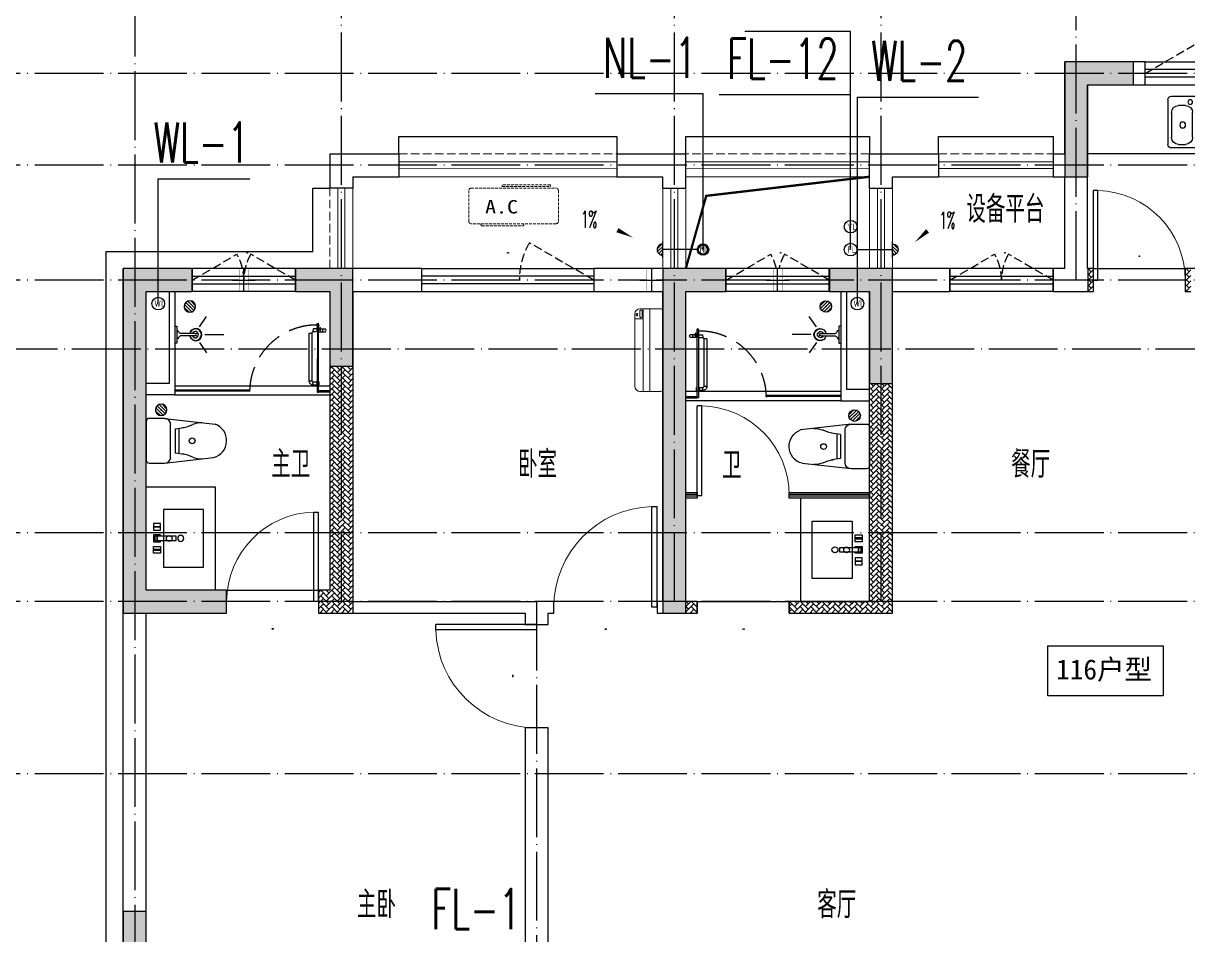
# Model space of a CAD drawing. Extents: x 27938 to 1507990, y 110129 to 923079.
# Drawn here: x 826946 to 837088, y 367223 to 375160 of the extents above; entities that cross this region are included whole.
import ezdxf

# ---------------------------------------------------------------- set-up
doc = ezdxf.new("R2010")
doc.units = 0
doc.header["$LTSCALE"] = 1000
doc.header["$MEASUREMENT"] = 0
doc.linetypes.add('DASH', pattern=[0.35, 0.25, -0.1])
doc.linetypes.add('DOTE', pattern=[2.42, 2, -0.2, 0.02, -0.2])
for name, color, linetype in [('AH-FURNITURE', 1, 'Continuous'), ('COLUMN', 9, 'Continuous'), ('CURTWALL', 4, 'Continuous'), ('DIM_凝结', 150, 'Continuous'), ('DIM_废水', 31, 'Continuous'), ('DIM_污水', 2, 'Continuous'), ('DIM_雨水', 4, 'Continuous'), ('DOTE', 1, 'Continuous'), ('EQUIP_污水', 7, 'Continuous'), ('IP-bath&kitchen-JOHNSON', 4, 'Continuous'), ('LVTRY', 6, 'Continuous'), ('P-bath&kitchen-JOHNSON', 4, 'Continuous'), ('PUB_HATCH', 8, 'Continuous'), ('PUB_TEXT', 4, 'Continuous'), ('VPIPE-中水', 122, 'Continuous'), ('VPIPE-凝结', 150, 'N'), ('VPIPE-废水', 31, 'Continuous'), ('VPIPE-污水', 2, 'W'), ('VPIPE-雨水', 4, 'Y'), ('WALL', 9, 'Continuous'), ('WINDOW', 4, 'Continuous'), ('WINDOW_TEXT', 7, 'Continuous'), ('保温', 6, 'Continuous'), ('建筑-排气道', 9, 'Continuous'), ('机电标识类', 1, 'Continuous'), ('看线', 251, 'Continuous')]:
    doc.layers.add(name, color=color, linetype=linetype)
for name, color, linetype, lineweight in [('平面-排水沟', 86, 'Continuous', 15), ('平面-栏杆', 135, 'Continuous', 15), ('平面-看线', 45, 'Continuous', 15), ('平面-空调室内机', 176, 'Continuous', 9), ('平面-空调预留孔', 173, 'Continuous', 15), ('空调', 76, 'Continuous', 13), ('立面-洞口示意', 152, 'Continuous', 13)]:
    doc.layers.add(name, color=color, linetype=linetype, lineweight=lineweight)
doc.styles.add('_TCH_DIM', font='SIMPLEX.shx', dxfattribs={"width": 0.7, "bigfont": 'GBCBIG.shx'})
doc.styles.add('_TCH_WINDOW', font='SIMPLEX.shx', dxfattribs={"width": 0.7, "height": 3.5, "bigfont": 'GBCBIG.shx'})
doc.styles.add('_TWT_SERIAL', font='SIMPLEX', dxfattribs={"width": 0.8, "height": 3.5, "bigfont": 'HZTXT'})
doc.styles.add('DIM_FONT', font='SIMPLEX.shx', dxfattribs={"width": 0.56})
doc.styles.get("Standard").update_dxf_attribs({"font": 'gbenor.shx', "bigfont": 'gbcbig.shx'})
doc.styles.add('黑体', font='simhei.ttf')
doc.linetypes.add('N', pattern='A,3,-0.2,["N",Standard,S=0.25,R=0,X=-0.1,Y=-0.115],-0.2', length=3.4)
doc.linetypes.add('W', pattern='A,3,-0.2,["W",Standard,S=0.25,R=0,X=-0.1,Y=-0.115],-0.2', length=3.4)
doc.linetypes.add('Y', pattern='A,3,-0.2,["Y",Standard,S=0.25,R=0,X=-0.1,Y=-0.115],-0.2', length=3.4)
pattern_1 = [(45, (0, 0), (0, 47.4157523), [100.584, -33.528]), (135, (23.708, 23.708), (3e-15, 47.4157523), [100.584, -33.528])]
pattern_2 = [(45, (407300, 0), (0, 47.4157523), [100.584, -33.528]), (135, (407323.708, 23.708), (3e-15, 47.4157523), [100.584, -33.528])]

# ---------------------------------------------------------------- blocks, each defined once
blk = doc.blocks.new('GDGDGDSDA')
at = {"layer": 'DOTE', "color": 0, "linetype": 'DOTE', "ltscale": 0.3}
for p, q in [((419335, 376108), (419335, 359558)), ((421135, 367858), (421135, 376108)), ((424035, 367858), (424035, 376108)), ((425835, 367858), (425835, 376108)), ((427535, 370658), (427535, 376108)), ((471335, 372458), (417335, 372458)), ((471335, 371658), (417335, 371658)), ((471335, 370658), (417335, 370658)), ((417335, 370059), (471335, 370059)), ((471335, 368458), (417335, 368458)), ((471335, 367858), (417335, 367858)), ((422835, 367858), (422835, 359558)), ((471335, 366358), (417335, 366358))]:
    blk.add_line(p, q, dxfattribs=at)
blk = doc.blocks.new('rrrrrrrrrrrra')
at = {"color": 0}
for p, q in [((-112, 459), (-112, 324)), ((253, 484), (-87, 484)), ((278, 324), (278, 459)), ((-112, 324), (-64, -103)), ((278, 324), (228, -116)), ((-59, 271), (224, 271)), ((-21, 232), (-34, 154)), ((186, 232), (-21, 232)), ((186, 232), (199, 154)), ((191, 200), (-26, 200))]:
    blk.add_line(p, q, dxfattribs=at)
for centre, radius, start, end in [((-87, 459), 25, 90, 180), ((253, 459), 25, 0, 90), ((-59, 324), 53.3, 180, 270), ((224, 324), 53.3, 270, 0), ((-323, 210), 294, 333.5369, 351.4828), ((488, 210), 294, 188.5172, 206.4631), ((149, -3), 224, 158.5202, 180), ((16, -3), 224, 0, 21.4798), ((84, -64), 153, 195.0773, 340.1181)]:
    blk.add_arc(centre, radius, start, end, dxfattribs=at)
blk = doc.blocks.new('A$C1E0F638F')
at = {"color": 0}
for points in [[(500, 435), (500, 85), (0, 85), (0, 435)], [(270, 30), (230, 30), (230, 195), (270, 195)], [(120, 0), (180, 0), (180, 60), (120, 60)], [(147, 55), (153, 55), (153, 5), (147, 5)], [(230, 30), (270, 30), (270, 10), (230, 10)], [(380, 0), (320, 0), (320, 60), (380, 60)], [(353, 55), (347, 55), (347, 5), (353, 5)]]:
    blk.add_lwpolyline(points, close=True, dxfattribs=at)
blk.add_lwpolyline([(270, 60), (280, 60), (280, 0), (220, 0), (220, 60), (230, 60)], dxfattribs=at)
blk.add_circle((250, 236), 26, dxfattribs=at)
blk = doc.blocks.new('$lvtry$00000171')
at = {"color": 0}
for p, q in [((-74, 11), (-11, 74)), ((-70, -27), (27, 70)), ((-53, -53), (53, 53)), ((-27, -70), (70, 27)), ((11, -74), (74, -11))]:
    blk.add_line(p, q, dxfattribs=at)
blk.add_circle((0, 0), 75, dxfattribs=at)
blk.add_point((0, 0), dxfattribs=at)
blk = doc.blocks.new('135')
blk.add_hatch(color=0).paths.add_polyline_path([(5, 2), (4, -1), (-5, 2), (-4, 5)])
at = {"color": 0}
for p, q in [((-6, 19), (-3, 19)), ((-3, 19), (-6, 19)), ((-6, 3), (5, -2)), ((-6, 3), (-5, 3)), ((-5, 11), (-5, 31)), ((5, 11), (-5, 11)), ((5, 10), (-5, 10)), ((-5, 3), (-4, 6)), ((-4, 6), (5, 2)), ((0, 0), (0, 39)), ((6, 19), (3, 19)), ((3, 19), (6, 19)), ((4, -1), (5, 2)), ((5, 11), (5, 32)), ((4, -1), (6, -2))]:
    blk.add_line(p, q, dxfattribs=at)
for centre, radius, start, end in [((6, 16), 13.5, 151.0147, 204.8403), ((13, 4), 20.5, 163.0924, 182.0012), ((-6, 4), 1, 184.2275, 248.4661), ((-5, 22), 0.5, 335.7643, 151.0147), ((4, 18), 9.42, 155.7643, 171.9773), ((9, 15), 14.6, 166.278, 198.0953), ((14, 4), 19.5, 163.7443, 182.5269), ((-5, 3), 0.5, 181.9385, 247.2597), ((5, 22), 0.5, 29.8425, 204.574), ((-6, 17), 11.7, 10.475, 24.574), ((-6, 15), 12.4, 338.6449, 16.0476), ((29, 7), 24, 172.9439, 199.2318), ((-6, 16), 13.4, 334.9111, 29.8425), ((26, 6), 20.6, 169.1454, 199.9526), ((6, -1), 1.17, 247.4597, 19.9526), ((6, -1), 0.5, 247.4597, 19.2318)]:
    blk.add_arc(centre, radius, start, end, dxfattribs=at)
blk.add_open_spline([(-5, 31), (-4, 31), (-2, 33), (1, 29), (3, 31), (5, 32)], degree=3, knots=[0, 0, 0, 0, 3.066329, 6.218313, 11.124135, 11.124135, 11.124135, 11.124135], dxfattribs=at)
blk = doc.blocks.new('SDFAWERAWER')
at = {"layer": 'LVTRY', "color": 0}
for p, q in [((593941, -1242210), (593784, -1242595)), ((593965, -1242220), (593807, -1242604)), ((593941, -1242210), (593965, -1242220)), ((593988, -1242191), (593978, -1242214)), ((594007, -1242226), (593978, -1242214)), ((594017, -1242203), (593988, -1242191)), ((594016, -1242220), (594027, -1242193)), ((594016, -1242220), (594022, -1242223)), ((594026, -1242204), (594018, -1242222)), ((594018, -1242222), (594021, -1242220)), ((594025, -1242211), (594021, -1242220)), ((594023, -1242221), (594022, -1242223)), ((594022, -1242223), (594024, -1242222)), ((594023, -1242211), (594030, -1242194)), ((594024, -1242221), (594024, -1242222)), ((594025, -1242211), (594031, -1242197)), ((594027, -1242193), (594033, -1242195)), ((594028, -1242234), (594078, -1242255)), ((594030, -1242194), (594031, -1242197)), ((594032, -1242197), (594033, -1242195)), ((594033, -1242195), (594034, -1242197)), ((594034, -1242198), (594034, -1242197)), ((594047, -1242201), (594036, -1242229)), ((594036, -1242229), (594039, -1242230)), ((594037, -1242211), (594088, -1242232)), ((594039, -1242230), (594045, -1242214)), ((594039, -1242230), (594042, -1242228)), ((594042, -1242228), (594051, -1242205)), ((594050, -1242202), (594043, -1242218)), ((594047, -1242201), (594050, -1242202)), ((594050, -1242202), (594051, -1242205)), ((594057, -1242246), (594067, -1242223)), ((593784, -1242595), (593807, -1242604)), ((593803, -1242641), (593813, -1242618)), ((593803, -1242641), (593833, -1242653)), ((593813, -1242618), (593842, -1242630)), ((593842, -1242630), (593833, -1242653)), ((593834, -1242656), (593833, -1242653)), ((593845, -1242629), (593834, -1242656)), ((593836, -1242657), (593834, -1242656)), ((593848, -1242630), (593836, -1242657)), ((593845, -1242629), (593842, -1242630)), ((593848, -1242630), (593845, -1242629)), ((593847, -1242662), (593858, -1242634)), ((593847, -1242662), (593850, -1242663)), ((593850, -1242663), (593861, -1242635)), ((593852, -1242662), (593862, -1242637)), ((593858, -1242634), (593861, -1242635)), ((593861, -1242635), (593862, -1242637))]:
    blk.add_line(p, q, dxfattribs=at)
blk.add_lwpolyline([(593823, -1242717), (594046, -1242174), (594037, -1242170), (593814, -1242713)], close=True, dxfattribs=at)
blk.add_arc((594075, -1242240), 15.3, 281.7932, 33.7019, dxfattribs=at)
for centre, major_axis, start_param, end_param in [((593974, -1242224), (3.93, 9.6), 0, 1.570796), ((593817, -1242608), (13.5, 33.1), 1.570796, 3.141593), ((593817, -1242608), (3.93, 9.6), 1.570796, 3.141593)]:
    blk.add_ellipse(centre, major_axis=major_axis, ratio=1, start_param=start_param, end_param=end_param, dxfattribs=at)
at = {"layer": 'P-bath&kitchen-JOHNSON', "color": 0, "linetype": 'DASH'}
blk.add_arc((593810, -1242714), 586, 67.5369, 157.1325, dxfattribs=at)
at = {"layer": 'LVTRY', "color": 8, "xscale": -1, "rotation": 157.7329157530927}
blk.add_blockref('135', (594045, -1242162), dxfattribs=at)
blk = doc.blocks.new('A$C5DCB2F21')
at = {"layer": 'IP-bath&kitchen-JOHNSON', "color": 0}
for p, q in [((-68, -213), (-158, -275)), ((0, -261), (0, -425)), ((68, -213), (158, -275))]:
    blk.add_line(p, q, dxfattribs=at)
for centre, major_axis, ratio, start_param, end_param in [((0, -179), (-51, 0), 0.990052, -1.36297, 4.504563), ((0, -178), (-26.8, 0), 0.994812, -1.167677, 4.309269)]:
    blk.add_ellipse(centre, major_axis=major_axis, ratio=ratio, start_param=start_param, end_param=end_param, dxfattribs=at)
at = {"layer": 'LVTRY', "color": 0}
for p, q in [((74, 0), (-74, 0)), ((-10, -174), (-10, -49)), ((11, -174), (11, -49))]:
    blk.add_line(p, q, dxfattribs=at)
blk.add_lwpolyline([(74, 0), (74, -16), (-74, -16), (-74, 0)], dxfattribs=at)
for points in [[(-26, -31, -0.364142), (-38, -16, -0.020495)], [(-10, -49, 0.214893), (-26, -31, 7.649644)], [(11, -49, -0.21439), (26, -31, -7.649644)], [(26, -31, 0.364142), (38, -16, 0.020495)]]:
    blk.add_lwpolyline(points, format="xyb", dxfattribs=at)
blk.add_arc((0, -174), 10.5, 180, 0, dxfattribs=at)
for centre, major_axis, ratio, start_param, end_param in [((0, -181), (53.6, 0), 0.987577, 1.76809, 7.656688), ((-12, -165), (0, 1.43), 0.85, -1.570796, 4.712389), ((-12, -189), (0, 1.43), 0.85, 4.712389, 10.995574), ((12, -165), (0, 1.43), 0.85, 4.712389, 10.995574), ((12, -189), (0, 1.43), 0.85, 4.712389, 10.995574)]:
    blk.add_ellipse(centre, major_axis=major_axis, ratio=ratio, start_param=start_param, end_param=end_param, dxfattribs=at)
blk = doc.blocks.new('$TCHSYS$DOOR2D')
for p, q in [((0.45, 0.975), (0.5, 0.975)), ((0.45, 0), (0.45, 0.975)), ((0.5, 0), (0.5, 0.975)), ((0.5, 0), (0.45, 0))]:
    blk.add_line(p, q)
at = {"lineweight": 13}
blk.add_arc((0.475, 0), 0.975, 91.4693, 180, dxfattribs=at)
blk = doc.blocks.new('DSGDFGF')
at = {"layer": 'CURTWALL', "color": 0}
for p, q in [((676992, 342105), (676292, 342105)), ((676292, 342105), (676292, 342055)), ((676292, 342089), (676992, 342089)), ((676292, 342072), (676992, 342072)), ((676292, 342055), (676992, 342055)), ((676992, 342055), (676992, 342105)), ((677892, 342105), (677792, 342105)), ((677792, 342105), (677792, 342055)), ((677792, 342089), (677892, 342089)), ((677792, 342072), (677892, 342072)), ((677792, 342055), (677892, 342055)), ((677892, 342055), (677892, 342105))]:
    blk.add_line(p, q, dxfattribs=at)
at = {"layer": 'IP-bath&kitchen-JOHNSON', "color": 0}
for p, q in [((676542, 342985), (677892, 342985)), ((676542, 342950), (677192, 342950)), ((676542, 342940), (677192, 342940)), ((677192, 342940), (677192, 342950)), ((677892, 342940), (677792, 342940)), ((677792, 342930), (677792, 342940)), ((677892, 342930), (677792, 342930)), ((676542, 342905), (677892, 342905))]:
    blk.add_line(p, q, dxfattribs=at)
for points in [[(676542, 343855), (676542, 342905), (676292, 342905)], [(676492, 343855), (676492, 343005), (676292, 343005)]]:
    blk.add_lwpolyline(points, dxfattribs=at)
at = {"layer": 'LVTRY', "color": 0}
blk.add_lwpolyline([(676892, 341155), (676292, 341155), (676292, 342055), (676892, 342055)], close=True, dxfattribs=at)
at = {"layer": 'CURTWALL', "color": 0, "xscale": 800, "yscale": 800, "zscale": 50, "rotation": 5.54452612062199e-09}
blk.add_blockref('$TCHSYS$DOOR2D', (677392, 342080), dxfattribs=at)
at = {"layer": 'IP-bath&kitchen-JOHNSON', "color": 8}
for name, p, rotation in [('A$C5DCB2F21', (676542, 343480), 90.00848852444699), ('SDFAWERAWER', (-342526, 1268091), 22.25976934310714)]:
    blk.add_blockref(name, p, dxfattribs=dict(at, rotation=rotation))
at = {"layer": 'LVTRY', "color": 8, "xscale": -0.6666666667107826, "yscale": 0.6666666667107826}
for p in [(676672, 343725), (676422, 342775)]:
    blk.add_blockref('$lvtry$00000171', p, dxfattribs=at)
at = {"layer": 'LVTRY', "color": 8, "extrusion": (0, 0, -1), "xscale": -1, "zscale": -1, "rotation": 270}
blk.add_blockref('rrrrrrrrrrrra', (-676776, 342423), dxfattribs=at)
at = {"layer": 'LVTRY', "color": 8, "xscale": -1, "rotation": 270}
blk.add_blockref('A$C1E0F638F', (676357, 341356), dxfattribs=at)
blk = doc.blocks.new('GDGDRGDGRD')
at = {"layer": 'IP-bath&kitchen-JOHNSON', "color": 0}
for p, q in [((490533, 524228), (491883, 524228)), ((490533, 524193), (491183, 524193)), ((490533, 524183), (491183, 524183)), ((491183, 524183), (491183, 524193)), ((491883, 524183), (491783, 524183)), ((491783, 524173), (491783, 524183)), ((490533, 524148), (491883, 524148)), ((491883, 524173), (491783, 524173))]:
    blk.add_line(p, q, dxfattribs=at)
for points in [[(490533, 525048), (490533, 524148), (490283, 524148)], [(490483, 525048), (490483, 524248), (490283, 524248)]]:
    blk.add_lwpolyline(points, dxfattribs=at)
at = {"layer": 'LVTRY', "color": 0}
blk.add_lwpolyline([(490883, 522448), (490283, 522448), (490283, 523348), (490883, 523348)], close=True, dxfattribs=at)
at = {"layer": 'IP-bath&kitchen-JOHNSON', "color": 8}
for name, p, rotation in [('A$C5DCB2F21', (490533, 524673), 90.008488524447), ('SDFAWERAWER', (-528536, 1449334), 22.25976934310711)]:
    blk.add_blockref(name, p, dxfattribs=dict(at, rotation=rotation))
at = {"layer": 'LVTRY', "color": 8, "xscale": -0.6666666667107826, "yscale": 0.6666666667107826}
for p in [(490663, 524918), (490413, 524018)]:
    blk.add_blockref('$lvtry$00000171', p, dxfattribs=at)
at = {"layer": 'LVTRY', "color": 8, "extrusion": (0, 0, -1), "xscale": -1, "zscale": -1, "rotation": 270}
blk.add_blockref('rrrrrrrrrrrra', (-490766, 523666), dxfattribs=at)
at = {"layer": 'LVTRY', "color": 8, "xscale": -1, "rotation": 270}
blk.add_blockref('A$C1E0F638F', (490347, 522649), dxfattribs=at)
blk = doc.blocks.new('rtyg7uyhg')
at = {"layer": 'LVTRY', "color": 0}
for p, q in [((193590, 45458), (193590, 45069)), ((194235, 45489), (193621, 45489)), ((193926, 45440), (193940, 45432)), ((194265, 45069), (194265, 45458)), ((193621, 45131), (193621, 45346)), ((193682, 45407), (193888, 45407)), ((193896, 45430), (193858, 45326)), ((193875, 45316), (193946, 45401)), ((194010, 45346), (194010, 45131)), ((194051, 45131), (194051, 45346)), ((194112, 45407), (194173, 45407)), ((194235, 45346), (194235, 45131)), ((193858, 45326), (193875, 45316)), ((193621, 45039), (194235, 45039)), ((193948, 45069), (193682, 45069)), ((194173, 45069), (194112, 45069))]:
    blk.add_line(p, q, dxfattribs=at)
for centre, radius in [((193866, 45438), 20.5), ((193989, 45438), 20.5), ((194071, 45438), 20.5), ((193815, 45238), 25.6), ((194137, 45238), 25.6)]:
    blk.add_circle(centre, radius, dxfattribs=at)
for centre, radius, start, end in [((193621, 45458), 30.7, 90, 180), ((193916, 45423), 20.5, 60, 159.4623), ((194235, 45458), 30.7, 360, 90), ((193682, 45346), 61.4, 90, 180), ((193930, 45414), 20.5, 320.5377, 60), ((193948, 45346), 61.4, 360, 90), ((194112, 45346), 61.4, 90, 180), ((194173, 45346), 61.4, 360, 90), ((193621, 45069), 30.7, 180, 270), ((193682, 45131), 61.4, 180, 270), ((193948, 45131), 61.4, 270, 360), ((194112, 45131), 61.4, 180, 270), ((194173, 45131), 61.4, 270, 360), ((194235, 45069), 30.7, 270, 360)]:
    blk.add_arc(centre, radius, start, end, dxfattribs=at)
at = {"layer": 'LVTRY', "color": 0, "style": 'DIM_FONT', "width": 0.8, "flags": 9}
for tag in ['YSIZE', 'XSIZE']:
    blk.add_attdef(tag, (193928, 45488), '', height=0.5, rotation=90, dxfattribs=at)
blk = doc.blocks.new('A$C60D053AF')
at = {"layer": 'AH-FURNITURE', "color": 0}
for p, q in [((233, -90), (128, -90)), ((193, -71), (328, -71)), ((193, -91), (328, -91)), ((342, -97), (370, -143)), ((356, -83), (384, -129)), ((233, -110), (128, -110)), ((245, -129), (245, -122)), ((265, -129), (265, -122)), ((255, -281), (255, -251)), ((255, -281), (393, -281)), ((393, -281), (393, -251))]:
    blk.add_line(p, q, dxfattribs=at)
for points in [[(170, -68, 1), (170, -94), (193, -94), (193, -68)], [(234, -251), (414, -251, 0.414214), (424, -241), (424, -111, 0.414214), (414, -101), (234, -101, 0.414214), (224, -111), (224, -241, 0.414214)], [(268, -122), (268, -107, 0.414214), (248, -87), (233, -87), (233, -113), (242, -113), (242, -122)], [(242, -152, 1), (268, -152), (268, -129), (242, -129)], [(384, -161, 1), (402, -143), (386, -127), (368, -145)]]:
    blk.add_lwpolyline(points, format="xyb", close=True, dxfattribs=at)
for centre, radius in [((100, -100), 30), ((255, -152), 15), ((255, -152), 10), ((393, -152), 15), ((393, -152), 10)]:
    blk.add_circle(centre, radius, dxfattribs=at)
for radius in [40, 20]:
    blk.add_arc((328, -111), radius, 45, 90, dxfattribs=at)
blk = doc.blocks.new('A-Kitchen-7')
at = {"layer": 'LVTRY', "color": 0}
for p, q in [((-519, 780), (-7, 834)), ((-515, 756), (-519, 780)), ((-4, 811), (-515, 756)), ((-29, 767), (-112, 756)), ((-29, 767), (-35, 806)), ((-7, 834), (-4, 811)), ((515, 780), (0, 780)), ((0, 756), (0, 780)), ((515, 756), (515, 780)), ((515, 756), (-515, 756)), ((-515, 756), (-515, 40)), ((-486, 761), (-485, 756)), ((515, 40), (515, 756)), ((-515, 40), (515, 40))]:
    blk.add_line(p, q, dxfattribs=at)
blk.add_lwpolyline([(-469, 40), (-469, 0), (469, 0), (469, 40)], close=True, dxfattribs=at)
blk = doc.blocks.new('*U41')
h = blk.add_hatch(color=0)
h.set_gradient(color1=(0, 0, 255), rotation=180, tint=1)
h.paths.add_polyline_path([(0, 0), (-6.35, -6.35), (-6.35, -2.159), (-15, -2.159), (-15, 2.159), (-6.35, 2.159), (-6.35, 6.35)])
at = {"color": 0, "linetype": 'Continuous'}
blk.add_lwpolyline([(0, 0), (-6.35, -6.35), (-6.35, -2.159), (-15, -2.159), (-15, 2.159), (-6.35, 2.159), (-6.35, 6.35)], close=True, dxfattribs=at)
blk = doc.blocks.new('sgrsefv')
at = {"layer": 'PUB_HATCH'}
blk.add_hatch(color=0, dxfattribs=at).paths.add_polyline_path([(1112933, 840916), (1112933, 840646), (1113073, 840646), (1113073, 840661), (1112968, 840661), (1112948, 840681), (1112948, 840881), (1112968, 840901), (1113288, 840901), (1113308, 840881), (1113308, 840681), (1113288, 840661), (1113183, 840661), (1113183, 840646), (1113323, 840646), (1113323, 840916)])
at = {"layer": 'LVTRY', "color": 0}
for p, q in [((1113073, 840661), (1113073, 840646)), ((1113183, 840661), (1113183, 840646))]:
    blk.add_line(p, q, dxfattribs=at)
for points in [[(1112918, 840931), (1113338, 840931), (1113338, 840631), (1112918, 840631)], [(1112933, 840916), (1113323, 840916), (1113323, 840646), (1112933, 840646)], [(1113288, 840661), (1112968, 840661), (1112948, 840681), (1112948, 840881), (1112968, 840901), (1113288, 840901), (1113308, 840881), (1113308, 840681), (1113288, 840661)]]:
    blk.add_lwpolyline(points, close=True, dxfattribs=at)
at = {"layer": '立面-洞口示意', "color": 0}
blk.add_lwpolyline([(1112918, 840931), (1113182, 840837), (1113338, 840631)], dxfattribs=at)
at = {"layer": '建筑-排气道', "color": 8, "xscale": -5, "yscale": 5, "zscale": 5, "rotation": 270}
blk.add_blockref('*U41', (1113118, 840599), dxfattribs=at)
blk = doc.blocks.new('FRSDFDGDGDRGDR')
at = {"layer": '平面-空调预留孔', "color": 0}
for p, q in [((699612, 775044), (699612, 775441)), ((699619, 775448), (699746, 775448)), ((699746, 775448), (699746, 775355)), ((699720, 775342), (699720, 775143)), ((699727, 775349), (699740, 775349)), ((699727, 775136), (699740, 775136)), ((699746, 775130), (699746, 775037)), ((699746, 775037), (699619, 775037))]:
    blk.add_line(p, q, dxfattribs=at)
blk.add_lwpolyline([(699766, 775167), (699793, 775154), (699793, 775057), (699766, 775044), (699766, 775018), (699619, 775018, -0.414214), (699593, 775044), (699593, 775441, -0.414214), (699619, 775468), (699766, 775468), (699766, 775441), (699793, 775428), (699793, 775332), (699766, 775318)], format="xyb", close=True, dxfattribs=at)
for centre, radius in [((699740, 775332), 10.6), ((699740, 775243), 15.8), ((699740, 775154), 10.6)]:
    blk.add_circle(centre, radius, dxfattribs=at)
for centre, start, end in [((699619, 775441), 90, 180), ((699727, 775342), 90, 180), ((699740, 775355), 270, 360), ((699727, 775143), 180, 270), ((699740, 775130), 0, 90), ((699619, 775044), 180, 270)]:
    blk.add_arc(centre, 6.6, start, end, dxfattribs=at)
blk = doc.blocks.new('GDGDRGDRGRD')
at = {"layer": 'LVTRY', "color": 0}
for p, q in [((430081, 371515), (429865, 371758)), ((430335, 371758), (429865, 371758)), ((429865, 371758), (429865, 370858)), ((430235, 370858), (430235, 371758)), ((429915, 370948), (429915, 371668)), ((429925, 371678), (430325, 371678)), ((430290, 371638), (430005, 371638)), ((430290, 371633), (430005, 371633)), ((430045, 371658), (430045, 371568)), ((430050, 371658), (430045, 371658)), ((430050, 371568), (430050, 371658)), ((430235, 371668), (430235, 370948)), ((429995, 371628), (429995, 371418)), ((430000, 371628), (430000, 371418)), ((430045, 371568), (430050, 371568)), ((430195, 371418), (430195, 371628)), ((430200, 371418), (430200, 371628)), ((429975, 371526), (430102, 371526)), ((429975, 371521), (429975, 371526)), ((430102, 371521), (429975, 371521)), ((430045, 371388), (430045, 371478)), ((430045, 371478), (430050, 371478)), ((430050, 371478), (430050, 371388)), ((430335, 371515), (430081, 371515)), ((430081, 371515), (430081, 371100)), ((430220, 371526), (430092, 371526)), ((430092, 371526), (430092, 371521)), ((430092, 371521), (430220, 371521)), ((430102, 371526), (430102, 371521)), ((430220, 371521), (430220, 371526)), ((430235, 371100), (430235, 371515)), ((429935, 371358), (429974, 371358)), ((429955, 371339), (429955, 371378)), ((430005, 371413), (430290, 371413)), ((430005, 371408), (430290, 371408)), ((430050, 371388), (430045, 371388)), ((429935, 371258), (429974, 371258)), ((429955, 371239), (429955, 371278)), ((430045, 371228), (430045, 371138)), ((430050, 371228), (430045, 371228)), ((430050, 371138), (430050, 371228)), ((429995, 370988), (429995, 371198)), ((430000, 370988), (430000, 371198)), ((430005, 371208), (430290, 371208)), ((430005, 371203), (430290, 371203)), ((430045, 371138), (430050, 371138)), ((430195, 371198), (430195, 370988)), ((430200, 371198), (430200, 370988)), ((429865, 370858), (430081, 371100)), ((430102, 371096), (429975, 371096)), ((429975, 371096), (429975, 371091)), ((429975, 371091), (430102, 371091)), ((430045, 370958), (430045, 371048)), ((430045, 371048), (430050, 371048)), ((430050, 371048), (430050, 370958)), ((430081, 371100), (430335, 371100)), ((430092, 371091), (430092, 371096)), ((430092, 371096), (430220, 371096)), ((430220, 371091), (430092, 371091)), ((430102, 371091), (430102, 371096)), ((430220, 371096), (430220, 371091)), ((430325, 370938), (429925, 370938)), ((430290, 370983), (430005, 370983)), ((430290, 370978), (430005, 370978)), ((430050, 370958), (430045, 370958)), ((429865, 370858), (430335, 370858))]:
    blk.add_line(p, q, dxfattribs=at)
blk.add_lwpolyline([(429609, 370758), (429735, 370758), (429735, 371758), (427635, 371758)], dxfattribs=at)
for centre, radius in [((430147, 371523), 29.7), ((430147, 371523), 11.7), ((429955, 371358), 17), ((429955, 371258), 17), ((430147, 371093), 29.7), ((430147, 371093), 11.7)]:
    blk.add_circle(centre, radius, dxfattribs=at)
for centre, radius, start, end in [((429925, 371668), 10, 90, 180), ((430005, 371628), 10, 90, 180), ((430005, 371628), 5, 90, 180), ((430190, 371628), 10, 0, 90), ((430190, 371628), 5, 0, 90), ((430225, 371668), 10, 0, 90), ((430047, 371523), 56.7, 2.2742, 87.7258), ((430047, 371523), 52.2, 2.4704, 87.5296), ((430147, 371523), 56.7, 92.2742, 177.7258), ((430147, 371523), 52.2, 92.4704, 177.5296), ((430047, 371523), 56.7, 272.2742, 357.7258), ((430047, 371523), 52.2, 272.4704, 357.5296), ((430147, 371523), 56.7, 182.2742, 267.7258), ((430147, 371523), 52.2, 182.4704, 267.5296), ((430005, 371418), 10, 180, 270), ((430005, 371418), 5, 180, 270), ((430190, 371418), 5, 270, 0), ((430190, 371418), 10, 270, 0), ((430005, 371198), 10, 90, 180), ((430005, 371198), 5, 90, 180), ((430047, 371093), 56.7, 2.2742, 87.7258), ((430047, 371093), 52.2, 2.4704, 87.5296), ((430147, 371093), 56.7, 92.2742, 177.7258), ((430147, 371093), 52.2, 92.4704, 177.5296), ((430190, 371198), 10, 0, 90), ((430190, 371198), 5, 0, 90), ((430047, 371093), 56.7, 272.2742, 357.7258), ((430047, 371093), 52.2, 272.4704, 357.5296), ((430147, 371093), 56.7, 182.2742, 267.7258), ((430147, 371093), 52.2, 182.4704, 267.5296), ((429925, 370948), 10, 180, 270), ((430005, 370988), 10, 180, 270), ((430005, 370988), 5, 180, 270), ((430190, 370988), 5, 270, 0), ((430190, 370988), 10, 270, 0), ((430225, 370948), 10, 270, 0)]:
    blk.add_arc(centre, radius, start, end, dxfattribs=at)
at = {"color": 8, "xscale": -1, "rotation": 270}
blk.add_blockref('FRSDFDGDGDRGDR', (-345583, -327434), dxfattribs=at)
at = {"color": 8, "xscale": -1}
blk.add_blockref('rtyg7uyhg', (622600, 326770), dxfattribs=at)
at = {"color": 8}
for name, p, rotation in [('A$C60D053AF', (430135, 372358), 270), ('sgrsefv', (1543253, 1211090), 180)]:
    blk.add_blockref(name, p, dxfattribs=dict(at, rotation=rotation))
at = {"layer": 'LVTRY', "color": 8, "extrusion": (0, 0, -1), "xscale": -0.7999999999883585, "yscale": 0.7999999999883585, "zscale": -0.7999999999883585}
blk.add_blockref('A-Kitchen-7', (-429197, 370159), dxfattribs=at)
blk = doc.blocks.new('GFDGFSDFGD')
at = {"layer": 'PUB_HATCH'}
for points in [[(429316, 374824), (428717, 374824), (428717, 373824), (428917, 373824), (428917, 374624), (429316, 374624)], [(421117, 373024), (420517, 373024), (420517, 370024), (421417, 370024), (421417, 370224), (420717, 370224), (420717, 372824), (421117, 372824)], [(422017, 373024), (422017, 372824), (422317, 372824), (422317, 372174), (422517, 372174), (422517, 373024)], [(425767, 373024), (425217, 373024), (425217, 370024), (425417, 370024), (425417, 372824), (425767, 372824)], [(426667, 373024), (426667, 372824), (427017, 372824), (427017, 372024), (427217, 372024), (427217, 373024)], [(420517, 367424), (420517, 365524), (420717, 365524), (420717, 367424)]]:
    blk.add_hatch(color=256, dxfattribs=at).paths.add_polyline_path(points)
at = {"layer": 'COLUMN', "color": 6}
for p, q in [((429316, 374824), (428717, 374824)), ((428717, 374824), (428717, 373824)), ((429316, 374624), (429316, 374824)), ((428917, 373824), (428917, 374624)), ((428917, 374624), (429316, 374624)), ((428717, 373824), (428917, 373824)), ((421117, 373024), (420517, 373024)), ((420517, 373024), (420517, 370024)), ((421117, 372824), (421117, 373024)), ((422017, 373024), (422017, 372824)), ((422517, 373024), (422017, 373024)), ((422517, 372174), (422517, 373024)), ((425767, 373024), (425217, 373024)), ((425217, 373024), (425217, 370024)), ((425767, 372824), (425767, 373024)), ((426667, 373024), (426667, 372824)), ((427217, 373024), (426667, 373024)), ((427217, 372024), (427217, 373024)), ((420717, 370224), (420717, 372824)), ((420717, 372824), (421117, 372824)), ((422017, 372824), (422317, 372824)), ((422317, 372824), (422317, 372174)), ((425417, 370024), (425417, 372824)), ((425417, 372824), (425767, 372824)), ((426667, 372824), (427017, 372824)), ((427017, 372824), (427017, 372024)), ((422317, 372174), (422517, 372174)), ((427017, 372024), (427217, 372024)), ((421417, 370224), (420717, 370224)), ((421417, 370024), (421417, 370224)), ((420517, 370024), (421417, 370024)), ((425217, 370024), (425417, 370024)), ((420517, 367424), (420517, 365524)), ((420717, 367424), (420517, 367424)), ((420717, 365524), (420717, 367424))]:
    blk.add_line(p, q, dxfattribs=at)
blk = doc.blocks.new('GDFGDGRD')
at = {"layer": '保温', "linetype": 'ByBlock', "ltscale": 10}
h = blk.add_hatch(dxfattribs=at)
h.set_pattern_fill('AR-HBONE', color=251, scale=55)
h.set_pattern_definition(pattern_1)
h.paths.add_polyline_path([(428967, 372824), (428967, 373024), (428917, 373024), (428917, 372824)])
h = blk.add_hatch(dxfattribs=at)
h.set_pattern_fill('AR-HBONE', color=251, scale=55)
h.set_pattern_definition(pattern_1)
h.paths.add_polyline_path([(429817, 372824), (429817, 373024), (429767, 373024), (429767, 372824)])
h = blk.add_hatch(dxfattribs=at)
h.set_pattern_fill('AR-HBONE', color=251, scale=55)
h.set_pattern_definition(pattern_1)
h.paths.add_polyline_path([(427217, 370024), (427217, 372024), (427017, 372024), (427017, 370024)])
h = blk.add_hatch(dxfattribs=at)
h.set_pattern_fill('AR-HBONE', color=251, scale=55)
h.set_pattern_definition(pattern_1)
h.paths.add_polyline_path([(425517, 370024), (425517, 370124), (425417, 370124), (425417, 370024)])
h = blk.add_hatch(dxfattribs=at)
h.set_pattern_fill('AR-HBONE', color=251, scale=55)
h.set_pattern_definition(pattern_1)
h.paths.add_polyline_path([(427017, 370024), (427017, 370124), (426317, 370124), (426317, 370024)])
at = {"layer": '保温', "color": 251, "linetype": 'ByBlock', "ltscale": 10}
blk.add_line((428917, 373024), (428917, 372824), dxfattribs=at)
blk = doc.blocks.new('A$C001338C2')
for p, q in [((845, 304), (55, 304)), ((109, 215), (109, 304)), ((0, 249), (0, 22)), ((900, 22), (900, 249)), ((22, 0), (878, 0))]:
    blk.add_line(p, q)
at = {"lineweight": 5}
for p, q in [((900, 215), (0, 215)), ((900, 143), (0, 143))]:
    blk.add_line(p, q, dxfattribs=at)
for points in [[(73, 275), (57, 275, -0.414214), (51, 281), (51, 283, -0.414214), (57, 289), (73, 289, -0.414214), (79, 283), (79, 281, -0.414214)], [(89, 226), (22, 226, -0.414214), (17, 232), (17, 243, -0.414214), (22, 249), (89, 249, -0.414214), (95, 243), (95, 232, -0.414214)]]:
    blk.add_lwpolyline(points, format="xyb", close=True)
for centre, radius, start, end in [((55, 249), 55, 90, 180), ((845, 249), 55, 360, 90), ((22, 22), 22, 180, 270), ((878, 22), 22, 270, 360)]:
    blk.add_arc(centre, radius, start, end)
blk = doc.blocks.new('dongkong')
blk.add_wipeout([(-603756, 210771), (-603756, 210571), (-603836, 210571), (-603836, 210771)])
at = {"layer": '机电标识类', "color": 250, "linetype": 'DASH', "ltscale": 400}
for p, q in [((-603796, 210771), (-603796, 210571)), ((-603896, 210671), (-603696, 210671))]:
    blk.add_line(p, q, dxfattribs=at)
at = {"layer": '空调', "color": 6, "linetype": 'DASH', "const_width": 2}
blk.add_lwpolyline([(-603756, 210771), (-603756, 210571), (-603836, 210571), (-603836, 210771)], close=True, dxfattribs=at)
blk = doc.blocks.new('gsergvr')
at = {"layer": '平面-空调预留孔', "linetype": 'DASH', "ltscale": 0.1}
for p, q in [((34075, 17176), (34075, 17166)), ((34085, 17156), (34438, 17156)), ((34448, 17166), (34448, 17176))]:
    blk.add_line(p, q, dxfattribs=at)
blk.add_lwpolyline([(34729, 17176), (33989, 17176, -0.414214), (33969, 17196), (33969, 17466, -0.414214), (33989, 17486), (34729, 17486, -0.414214), (34749, 17466), (34749, 17196, -0.414214)], format="xyb", close=True, dxfattribs=at)
blk.add_lwpolyline([(34679, 17515), (34260, 17515), (34260, 17500), (34679, 17500)], close=True, dxfattribs=at)
for centre, start, end in [((34085, 17166), 180, 270), ((34438, 17166), 270, 0)]:
    blk.add_arc(centre, 10, start, end, dxfattribs=at)
at = {"layer": '平面-空调预留孔', "color": 251, "linetype": 'DASH', "ltscale": 0.1, "true_color": 0x636466, "style": '黑体', "width": 1.2}
blk.add_text('A.C', height=117, dxfattribs=at).set_placement((34111, 17265))
blk = doc.blocks.new('rtyryrtyeeretee')
at = {"layer": '平面-空调预留孔'}
blk.add_blockref('gsergvr', (635673, 326706), dxfattribs=at)
blk = doc.blocks.new('A$C7A951E79')
at = {"layer": 'LVTRY'}
for p, q in [((-7, 49), (-49, 7)), ((0, 28), (-47, -18)), ((0, 0), (-35, -35)), ((0, -71), (0, 71)), ((0, -28), (-18, -47))]:
    blk.add_line(p, q, dxfattribs=at)
blk.add_arc((0, 0), 49.9, 89.9757, 269.9757, dxfattribs=at)
blk.add_point((0, 0), dxfattribs=at)
blk = doc.blocks.new('A$C42425DA4')
blk.add_blockref('A$C7A951E79', (0, 0))
at = {"xscale": -1}
blk.add_blockref('A$C7A951E79', (2000, 0), dxfattribs=at)
blk = doc.blocks.new('$WINLIB2D$00000001')
at = {"color": 0}
for points in [[(-0.5, 0.5), (-0.5, -0.5)], [(-0.5, 0.5), (0.5, 0.5)], [(0.5, -0.5), (0.5, 0.5)], [(0.5, 0.1667), (-0.5, 0.1667)], [(0.5, -0.1667), (-0.5, -0.1667)], [(-0.5, -0.5), (0.5, -0.5)]]:
    blk.add_lwpolyline(points, dxfattribs=at)
blk = doc.blocks.new('$DorLib2D$00000001')
for p, q in [((0.45, 0.975), (0.5, 0.975)), ((0.45, 0), (0.45, 0.975)), ((0.5, 0), (0.5, 0.975)), ((0.5, 0), (0.45, 0))]:
    blk.add_line(p, q)
at = {"lineweight": 13}
blk.add_arc((0.475, 0), 0.975, 91.4693, 180, dxfattribs=at)
blk = doc.blocks.new('$TwtSys$00000147')
blk.add_circle((0, 0, 0), 25)

msp = doc.modelspace()

# ---------------------------------------------------------------- hatches: boundary and pattern name
at = {"layer": '保温', "linetype": 'ByBlock', "ltscale": 10}
h = msp.add_hatch(dxfattribs=at)
h.set_pattern_fill('AR-HBONE', color=8, scale=55)
h.set_pattern_definition(pattern_2)
h.paths.add_polyline_path([(829816.7, 370023.7), (829816.7, 372173.7), (829616.7, 372173.7), (829616.7, 370023.7)])
h = msp.add_hatch(dxfattribs=at)
h.set_pattern_fill('AR-HBONE', color=8, scale=55)
h.set_pattern_definition(pattern_2)
h.paths.add_polyline_path([(829616.7, 370023.7), (829616.7, 370223.7), (829516.7, 370223.7), (829516.7, 370023.7)])

# ---------------------------------------------------------------- linework, layer by layer
at = {"color": 8}
msp.add_lwpolyline([(835869.5, 369737.4), (836875.5, 369737.4), (836875.5, 369301.4), (835869.5, 369301.4)], close=True, dxfattribs=at)
at = {"layer": 'DIM_凝结'}
for p, q in [((832866.6, 374544.2), (831926, 374544.2)), ((832866.6, 373189.3), (832866.6, 374544.2))]:
    msp.add_line(p, q, dxfattribs=at)
at = {"layer": 'DIM_废水'}
for p, q in [((834151.6, 374537.1), (833007.5, 374537.1)), ((834151.6, 373188.7), (834151.6, 374537.1))]:
    msp.add_line(p, q, dxfattribs=at)
at = {"layer": 'DIM_污水'}
for p, q in [((834211.4, 372718.7), (834211.4, 374517.6)), ((834211.4, 374517.6), (835265.8, 374517.6)), ((828121.7, 372718.7), (828121.7, 373806.3)), ((828121.7, 373806.3), (828919.1, 373806.3))]:
    msp.add_line(p, q, dxfattribs=at)
at = {"layer": 'DIM_雨水'}
for p, q in [((834151.6, 375089.9), (833229.5, 375089.9)), ((834151.6, 373388.7), (834151.6, 375089.9))]:
    msp.add_line(p, q, dxfattribs=at)
at = {"layer": 'VPIPE-中水', "color": 8, "linetype": 'Continuous'}
for centre in [(828121.7, 372718.7), (834211.4, 372718.7)]:
    msp.add_circle(centre, 55, dxfattribs=at)
at = {"layer": 'VPIPE-凝结', "color": 8, "ltscale": 0.1}
for p, q in [((832826.6, 373189.3), (832516.4, 373189.3)), ((834206.6, 373189.3), (834516.4, 373189.3))]:
    msp.add_line(p, q, dxfattribs=at)
at = {"layer": 'VPIPE-凝结'}
msp.add_circle((832866.6, 373189.3), 50, dxfattribs=at)
at = {"layer": 'VPIPE-凝结', "color": 8}
msp.add_circle((832866.6, 373189.3), 40, dxfattribs=at)
at = {"layer": 'VPIPE-废水', "color": 8}
msp.add_circle((834151.6, 373188.7), 55, dxfattribs=at)
at = {"layer": 'VPIPE-废水'}
msp.add_circle((834151.6, 373188.7), 55, dxfattribs=at)
at = {"layer": 'VPIPE-污水'}
for centre in [(828121.7, 372718.7), (834211.4, 372718.7)]:
    msp.add_circle(centre, 55, dxfattribs=at)
at = {"layer": 'VPIPE-雨水', "color": 8}
msp.add_circle((834151.6, 373388.7), 55, dxfattribs=at)
at = {"layer": 'VPIPE-雨水'}
msp.add_circle((834151.6, 373388.7), 55, dxfattribs=at)
at = {"layer": 'WALL', "color": 8}
for p, q in [((836016.6, 374023.7), (836016.6, 374823.7)), ((836716.6, 374823.7), (836016.6, 374823.7)), ((836716.6, 374623.7), (836716.6, 374823.7)), ((836216.6, 373923.7), (836216.6, 374623.7)), ((836216.6, 374623.7), (836716.6, 374623.7)), ((829616.6, 374023.7), (829616.6, 373723.7)), ((829616.6, 374023.7), (830216.6, 374023.7)), ((830216.6, 374023.7), (830216.6, 373823.7)), ((832116.6, 374023.7), (832716.6, 374023.7)), ((832116.6, 374023.7), (832116.6, 373823.7)), ((832716.6, 373723.7), (832716.6, 374023.7)), ((834316.6, 374023.7), (834916.6, 374023.7)), ((834316.6, 373723.7), (834316.6, 374023.7)), ((834916.6, 374023.7), (834916.6, 373823.7)), ((835916.6, 374023.7), (836016.6, 374023.7)), ((835916.6, 374023.7), (835916.6, 373823.7)), ((836216.6, 373023.7), (836216.6, 373923.7)), ((829816.6, 373823.7), (829816.6, 373723.7)), ((829816.6, 373823.7), (830216.6, 373823.7)), ((832116.6, 373823.7), (832516.6, 373823.7)), ((832516.6, 373723.7), (832516.6, 373823.7)), ((834516.6, 373823.7), (834916.6, 373823.7)), ((834516.6, 373723.7), (834516.6, 373823.7)), ((835916.6, 373823.7), (836016.6, 373823.7)), ((836016.6, 373023.7), (836016.6, 373823.7)), ((829816.6, 373723.7), (829616.6, 373723.7)), ((832516.6, 373723.7), (832716.6, 373723.7)), ((834316.6, 373723.7), (834516.6, 373723.7)), ((828416.7, 373023.7), (827816.6, 373023.7)), ((827816.6, 370123.7), (827816.6, 373023.7)), ((828416.7, 372823.7), (828416.7, 373023.7)), ((829716.6, 373023.7), (829316.7, 373023.7)), ((829316.7, 373023.7), (829316.7, 372823.7)), ((830416.6, 373023.7), (829716.6, 373023.7)), ((830416.6, 372823.7), (830416.6, 373023.7)), ((831916.6, 373023.7), (831916.6, 372823.7)), ((833066.6, 373023.7), (832616.6, 373023.7)), ((833066.6, 372823.7), (833066.6, 373023.7)), ((834416.6, 373023.7), (833966.6, 373023.7)), ((833966.6, 373023.7), (833966.6, 372823.7)), ((835016.6, 373023.7), (834416.6, 373023.7)), ((835016.6, 372823.7), (835016.6, 373023.7)), ((836016.6, 373023.7), (835916.6, 373023.7)), ((835916.6, 373023.7), (835916.6, 372823.7)), ((836266.6, 373023.7), (836216.6, 373023.7)), ((836266.6, 372823.7), (836266.6, 373023.7)), ((837316.6, 373023.7), (837066.6, 373023.7)), ((837066.6, 373023.7), (837066.6, 372823.7)), ((828016.6, 372823.7), (828416.7, 372823.7)), ((828016.6, 370223.7), (828016.6, 372823.7)), ((829316.7, 372823.7), (829616.6, 372823.7)), ((829616.6, 372823.7), (829616.6, 370223.7)), ((829816.6, 372823.7), (830416.6, 372823.7)), ((829816.6, 372823.7), (829816.6, 370123.7)), ((832716.6, 372823.7), (833066.6, 372823.7)), ((832716.6, 370123.7), (832716.6, 372823.7)), ((833966.6, 372823.7), (834316.6, 372823.7)), ((834316.6, 370123.7), (834316.6, 372823.7)), ((834516.6, 370023.7), (834516.6, 372823.7)), ((834516.6, 372823.7), (835016.6, 372823.7)), ((835916.6, 372823.7), (836116.6, 372823.7)), ((836116.6, 372823.7), (836266.6, 372823.7)), ((837066.6, 372823.7), (837116.6, 372823.7)), ((828716.6, 370223.7), (828016.6, 370223.7)), ((828716.6, 370023.7), (828716.6, 370223.7)), ((829616.6, 370223.7), (829516.6, 370223.7)), ((829516.6, 370223.7), (829516.6, 370023.7)), ((827816.6, 364923.7), (827816.6, 370123.7)), ((829816.6, 370123.7), (831416.6, 370123.7)), ((831566.6, 370123.7), (831416.6, 370123.7)), ((831566.6, 370023.7), (831566.6, 370123.7)), ((832516.6, 370123.7), (832466.6, 370123.7)), ((832466.6, 370123.7), (832466.6, 370023.7)), ((832816.6, 370123.7), (832716.6, 370123.7)), ((832816.6, 370023.7), (832816.6, 370123.7)), ((834316.6, 370123.7), (833616.6, 370123.7)), ((833616.6, 370123.7), (833616.6, 370023.7)), ((828016.6, 370023.7), (828716.6, 370023.7)), ((828016.6, 365123.7), (828016.6, 370023.7)), ((829516.6, 370023.7), (829716.6, 370023.7)), ((829716.6, 370023.7), (831316.6, 370023.7)), ((831316.6, 370023.7), (831316.6, 369923.7)), ((831516.6, 370023.7), (831566.6, 370023.7)), ((831516.6, 369923.7), (831516.6, 370023.7)), ((832466.6, 370023.7), (832616.6, 370023.7)), ((832616.6, 370023.7), (832816.6, 370023.7)), ((833616.6, 370023.7), (834516.6, 370023.7)), ((831316.6, 369923.7), (831516.6, 369923.7)), ((831516.6, 369023.7), (831316.6, 369023.7)), ((831316.6, 369023.7), (831316.6, 365723.7)), ((831516.6, 365723.7), (831516.6, 369023.7))]:
    msp.add_line(p, q, dxfattribs=at)
at = {"layer": 'WINDOW', "color": 8}
for p, q in [((836266.6, 373023.7), (837066.6, 373023.7)), ((828716.6, 370223.7), (829516.6, 370223.7)), ((832816.6, 370123.7, 800), (833616.6, 370123.7, 800))]:
    msp.add_line(p, q, dxfattribs=at)
at = {"layer": 'WINDOW', "color": 8, "linetype": 'DASH'}
for p, q in [((832816.6, 370123.7), (832816.6, 370023.7)), ((833616.6, 370023.7), (833616.6, 370123.7))]:
    msp.add_line(p, q, dxfattribs=at)
at = {"layer": 'WINDOW', "color": 8, "linetype": 'DASH', "ltscale": 0.3}
for points in [[(836716.6, 374723.7), (837236.2, 375023.7, -0.1316523), (837316.6, 374723.7)], [(831916.6, 372923.7), (831353.4, 373248.4, 0.1314846), (831266.6, 372923.7)], [(833066.7, 372923.7), (833456.4, 373148.7, -0.1316053), (833516.7, 372923.7)], [(833966.7, 372923.7), (833576.9, 373148.7, 0.1316053), (833516.7, 372923.7)], [(835016.6, 372923.7), (835406.3, 373148.7, -0.1316053), (835466.6, 372923.7)], [(835916.6, 372923.7), (835526.8, 373148.7, 0.1316053), (835466.6, 372923.7)]]:
    msp.add_lwpolyline(points, format="xyb", dxfattribs=at)
at = {"layer": '保温', "color": 8, "linetype": 'ByBlock', "ltscale": 10}
msp.add_line((829816.7, 370123.7), (829816.7, 370023.7), dxfattribs=at)
at = {"layer": '平面-排水沟', "color": 8}
for points in [[(831970.4, 373430.5, 0, 0, 0), (832256.5, 373293.7, 0, 40, 0), (832121.2, 373358.4, 0, 0, 0)], [(834888.9, 373411.7, 0, 0, 0), (834710.5, 373252.1, 0, 40, 0), (834822.3, 373352.1, 0, 0, 0)]]:
    msp.add_lwpolyline(points, format="xyseb", dxfattribs=at)
at = {"layer": '平面-栏杆', "color": 8}
for points in [[(832116.6, 373953.7), (830216.6, 373954)], [(832116.6, 373893.7), (830216.6, 373894)], [(834316.6, 373953.8), (832716.6, 373954)], [(834316.6, 373893.8), (832716.6, 373894)], [(835916.6, 373953.9), (834916.6, 373954)], [(835916.6, 373893.9), (834916.6, 373894)], [(829686.9, 373723.7), (829686.6, 373023.7)], [(829746.9, 373723.7), (829746.6, 373023.7)], [(832586.6, 373723.7), (832586.3, 373023.7)], [(832646.6, 373723.7), (832646.3, 373023.7)], [(834386.6, 373723.7), (834386.3, 373023.7)], [(834446.6, 373723.7), (834446.3, 373023.7)]]:
    msp.add_lwpolyline(points, dxfattribs=at)
at = {"layer": '平面-看线', "color": 8, "linetype": 'DASH', "ltscale": 0.3}
msp.add_line((829616.6, 373023.7), (829616.9, 373723.7), dxfattribs=at)
at = {"layer": '平面-看线', "color": 8}
msp.add_line((834316.3, 373023.7), (834316.6, 373723.7), dxfattribs=at)
at = {"layer": '平面-看线', "color": 8, "linetype": 'DASH', "ltscale": 0.3}
for points in [[(830216.6, 374023.7), (832116.6, 374023.7)], [(834316.6, 374023.7), (832716.6, 374023.7)], [(834916.6, 374023.7), (835916.6, 374023.7)]]:
    msp.add_lwpolyline(points, dxfattribs=at)
at = {"layer": '平面-看线', "color": 8}
for points in [[(830216.6, 373823.7), (832116.6, 373823.7)], [(834316.6, 373823.7), (832716.6, 373823.7)], [(835916.6, 373823.7), (834916.6, 373823.7)], [(829816.9, 373723.7), (829816.6, 373023.7)], [(832716.6, 373723.7), (832716.3, 373023.7)], [(834516.6, 373723.7), (834516.3, 373023.7)]]:
    msp.add_lwpolyline(points, dxfattribs=at)
at = {"layer": '看线', "color": 8, "ltscale": 0.5}
for points in [[(830216.6, 374023.7), (830216.6, 374173.7), (832116.6, 374173.7), (832116.6, 374023.7)], [(832716.6, 374023.7), (832716.6, 374173.7), (834316.6, 374173.7), (834316.6, 374023.7)], [(834916.6, 374023.7), (834916.6, 374173.7), (835916.6, 374173.7), (835916.6, 374023.7)]]:
    msp.add_lwpolyline(points, dxfattribs=at)
at = {"layer": '看线', "color": 8}
msp.add_lwpolyline([(830466.6, 364773.7), (827666.6, 364773.7), (827666.6, 373173.7), (829466.9, 373173.7), (829466.9, 373723.7), (829616.9, 373723.7)], dxfattribs=at)

# ---------------------------------------------------------------- block references
at = {"color": 8}
for name, p in [('GFDGFSDFGD', (407300, 0)), ('GDGDRGDRGRD', (408581.8, 2266)), ('rtyryrtyeeretee', (161184.5, 29532.7)), ('GDFGDGRD', (407300, 0)), ('A$C42425DA4', (832516.4, 373189.3)), ('GDGDRGDGRD', (337734.1, -152224.7))]:
    msp.add_blockref(name, p, dxfattribs=at)
at = {"color": 8, "xscale": -1}
msp.add_blockref('DSGDFGF', (1510608.9, 28968.4), dxfattribs=at)
at = {"layer": 'DOTE', "color": 169}
msp.add_blockref('GDGDGDSDA', (408581.8, 2265.4), dxfattribs=at)
at = {"layer": 'EQUIP_污水'}
for p in [(828416.6, 371523.7), (833916.6, 371473.6), (828216.7, 370673.7), (834116.6, 370573.7)]:
    msp.add_blockref('$TwtSys$00000147', p, dxfattribs=at)
at = {"layer": 'WINDOW', "color": 8}
ref = msp.add_blockref('$WINLIB2D$00000001', (837316.6, 374723.7), dxfattribs=dict(at, xscale=-1200, yscale=200, zscale=-1200, rotation=179.9999999963314))
ref.add_attrib('A', 'C1214', (837349, 374959.1), dxfattribs={"layer": 'WINDOW_TEXT', "color": 8, "ltscale": 0.5, "height": 4.25, "rotation": 360, "style": '_TCH_WINDOW', "width": 0.494118})
ref = msp.add_blockref('$DorLib2D$00000001', (836666.6, 372923.7), dxfattribs=dict(at, xscale=-800, yscale=800, zscale=-800, rotation=6.06372912622234e-10))
ref.add_attrib('A', 'M0822', (836661.7, 373129.8), dxfattribs={"layer": 'WINDOW_TEXT', "color": 8, "ltscale": 0.5, "height": 4.25, "style": '_TCH_WINDOW', "width": 0.494118})
ref = msp.add_blockref('$WINLIB2D$00000001', (831166.6, 372923.7), dxfattribs=dict(at, xscale=1500, yscale=-200, zscale=1500, rotation=359.9999999969686))
ref.add_attrib('A', 'C1514a', (831161.3, 373159.1), dxfattribs={"layer": 'WINDOW_TEXT', "color": 8, "ltscale": 0.5, "height": 4.25, "style": '_TCH_WINDOW', "width": 0.494118})
ref = msp.add_blockref('$WINLIB2D$00000001', (835466.6, 372923.7), dxfattribs=dict(at, xscale=-900, yscale=-200, zscale=-900, rotation=2.464015854641344e-09))
ref.add_attrib('A', 'C0914', (835491.2, 373159.1), dxfattribs={"layer": 'WINDOW_TEXT', "color": 8, "ltscale": 0.5, "height": 4.25, "rotation": 0, "style": '_TCH_WINDOW', "width": 0.494118})
ref = msp.add_blockref('$DorLib2D$00000001', (832016.6, 370073.7), dxfattribs=dict(at, xscale=900, yscale=900, zscale=900, rotation=3.223884863770534e-09))
ref.add_attrib('A', 'M0922', (832009.7, 369881), dxfattribs={"layer": 'WINDOW_TEXT', "color": 8, "ltscale": 0.5, "height": 5.95, "rotation": 0, "style": '_TCH_WINDOW', "width": 0.494118})
ref = msp.add_blockref('$DorLib2D$00000001', (829116.6, 370123.7), dxfattribs=dict(at, xscale=800, yscale=800, zscale=800, rotation=6.01791841182132e-09))
ref.add_attrib('A', 'M0822', (829109.7, 369883.2), dxfattribs={"layer": 'WINDOW_TEXT', "color": 8, "ltscale": 0.5, "height": 5.95, "rotation": 0, "style": '_TCH_WINDOW', "width": 0.494118})
ref = msp.add_blockref('$DorLib2D$00000001', (831416.6, 369473.7), dxfattribs=dict(at, xscale=900, yscale=900, zscale=900, rotation=90.00000000129845))
ref.add_attrib('A', 'M0922', (831211.6, 369466.9), dxfattribs={"layer": 'WINDOW_TEXT', "color": 8, "ltscale": 0.5, "height": 5.95, "rotation": 90, "style": '_TCH_WINDOW', "width": 0.494118})
at = {"layer": '平面-空调预留孔', "color": 8, "xscale": -0.8000000000465648, "yscale": 0.8000000000465648, "zscale": 0.8000000000465646, "rotation": 89.99999976656984}
msp.add_blockref('A$C001338C2', (832516.6, 372674), dxfattribs=at)

# ---------------------------------------------------------------- texts
at = {"color": 8, "style": '黑体'}
msp.add_text('116户型', height=175, dxfattribs=at).set_placement((835941.6, 369445.2))
at = {"layer": 'DIM_凝结', "color": 7, "style": '_TWT_SERIAL', "width": 0.64}
msp.add_text('NL-1', height=350, dxfattribs=at).set_placement((831996, 374684.2))
at = {"layer": 'DIM_废水', "color": 7, "style": '_TWT_SERIAL', "width": 0.64}
for s, p in [('FL-12', (833077.5, 374677.1)), ('FL-1', (830501.7, 367271.3))]:
    msp.add_text(s, height=350, dxfattribs=at).set_placement(p)
at = {"layer": 'DIM_污水', "color": 7, "style": '_TWT_SERIAL', "width": 0.64}
for s, p in [('WL-2', (834331.8, 374657.6)), ('WL-1', (828081.1, 373946.3))]:
    msp.add_text(s, height=350, dxfattribs=at).set_placement(p)
at = {"layer": 'PUB_TEXT', "color": 8}
for s, height, p in [('设备平台', 236.31, (835160, 373422.7)), ('YL', 56, (834121.2, 373360.7)), ('NL', 56, (832838.6, 373161.3)), ('FL', 56, (834125.9, 373160.7)), ('WL', 56, (828086.7, 372690.7)), ('WL', 56, (834176.4, 372690.7)), ('主卫', 236.31, (829105.3, 371201.5)), ('卧室', 236.31, (831255.3, 371201.5, 0)), ('卫', 236.3, (833031.5, 371192.5)), ('餐厅', 236.31, (835550.1, 371201.5)), ('主卧', 236.31, (829851.8, 367366.2)), ('客厅', 236.31, (833861.5, 367366.2))]:
    msp.add_text(s, height=height, dxfattribs=at).set_placement(p)
at = {"layer": 'WINDOW_TEXT', "color": 8, "style": '_TCH_WINDOW', "width": 0.494118}
msp.add_text('DK0822', height=5.95, rotation=0, dxfattribs=at).set_placement((833208.5, 369881.5))
at = {"layer": '平面-排水沟', "color": 7, "style": '_TCH_DIM', "width": 0.494118}
for p in [(831806.3, 373377.8), (834926.2, 373370.6)]:
    msp.add_text('1%', height=148.75, dxfattribs=at).set_placement(p)

# ---------------------------------------------------------------- next in the draw order: block references
at = {"layer": '平面-空调室内机', "color": 8, "ltscale": 0.3, "xscale": -1, "rotation": 180}
for p in [(1432662.6, 583594.7), (1437312.6, 583594.5)]:
    msp.add_blockref('dongkong', p, dxfattribs=at)
at = {"layer": '平面-空调室内机', "color": 8, "ltscale": 0.3}
msp.add_blockref('dongkong', (1436212.8, 162253), dxfattribs=at)

# ---------------------------------------------------------------- next in the draw order: linework, layer by layer
at = {"color": 8, "const_width": 20}
msp.add_lwpolyline([(832716.3, 373023.7), (832894.5, 373657.1), (834316.6, 373823.7)], dxfattribs=at)
at = {"layer": 'WALL', "color": 8}
for p, q in [((832616.6, 373023.7), (831916.6, 373023.7)), ((831916.6, 372823.7), (832516.6, 372823.7)), ((832516.6, 370123.7), (832516.6, 372823.7))]:
    msp.add_line(p, q, dxfattribs=at)
at = {"layer": 'WINDOW', "color": 8, "linetype": 'DASH', "ltscale": 0.3}
for points in [[(828416.7, 372923.7), (828806.4, 373148.7, -0.1316053), (828866.7, 372923.7)], [(829316.7, 372923.7), (828926.9, 373148.7, 0.1316053), (828866.7, 372923.7)]]:
    msp.add_lwpolyline(points, format="xyb", dxfattribs=at)
at = {"layer": '平面-看线', "color": 8}
msp.add_line((832516.3, 373023.7), (832516.6, 373723.7), dxfattribs=at)

# ---------------------------------------------------------------- next in the draw order: block references
at = {"layer": 'WINDOW', "color": 8}
ref = msp.add_blockref('$WINLIB2D$00000001', (828866.7, 372923.7), dxfattribs=dict(at, xscale=-900, yscale=-200, zscale=-900, rotation=359.9999999964871))
ref.add_attrib('A', 'C0914', (828891.3, 373159.1), dxfattribs={"layer": 'WINDOW_TEXT', "color": 8, "ltscale": 0.5, "height": 4.25, "style": '_TCH_WINDOW', "width": 0.494118})
ref = msp.add_blockref('$WINLIB2D$00000001', (833516.6, 372923.7), dxfattribs=dict(at, xscale=-900, yscale=-200, zscale=-900, rotation=1.823162473766424e-09))
ref.add_attrib('A', 'C0914', (833537.3, 373159.1), dxfattribs={"layer": 'WINDOW_TEXT', "color": 8, "ltscale": 0.5, "height": 4.25, "rotation": 0, "style": '_TCH_WINDOW', "width": 0.494118})

doc.saveas('drawing.dxf')
